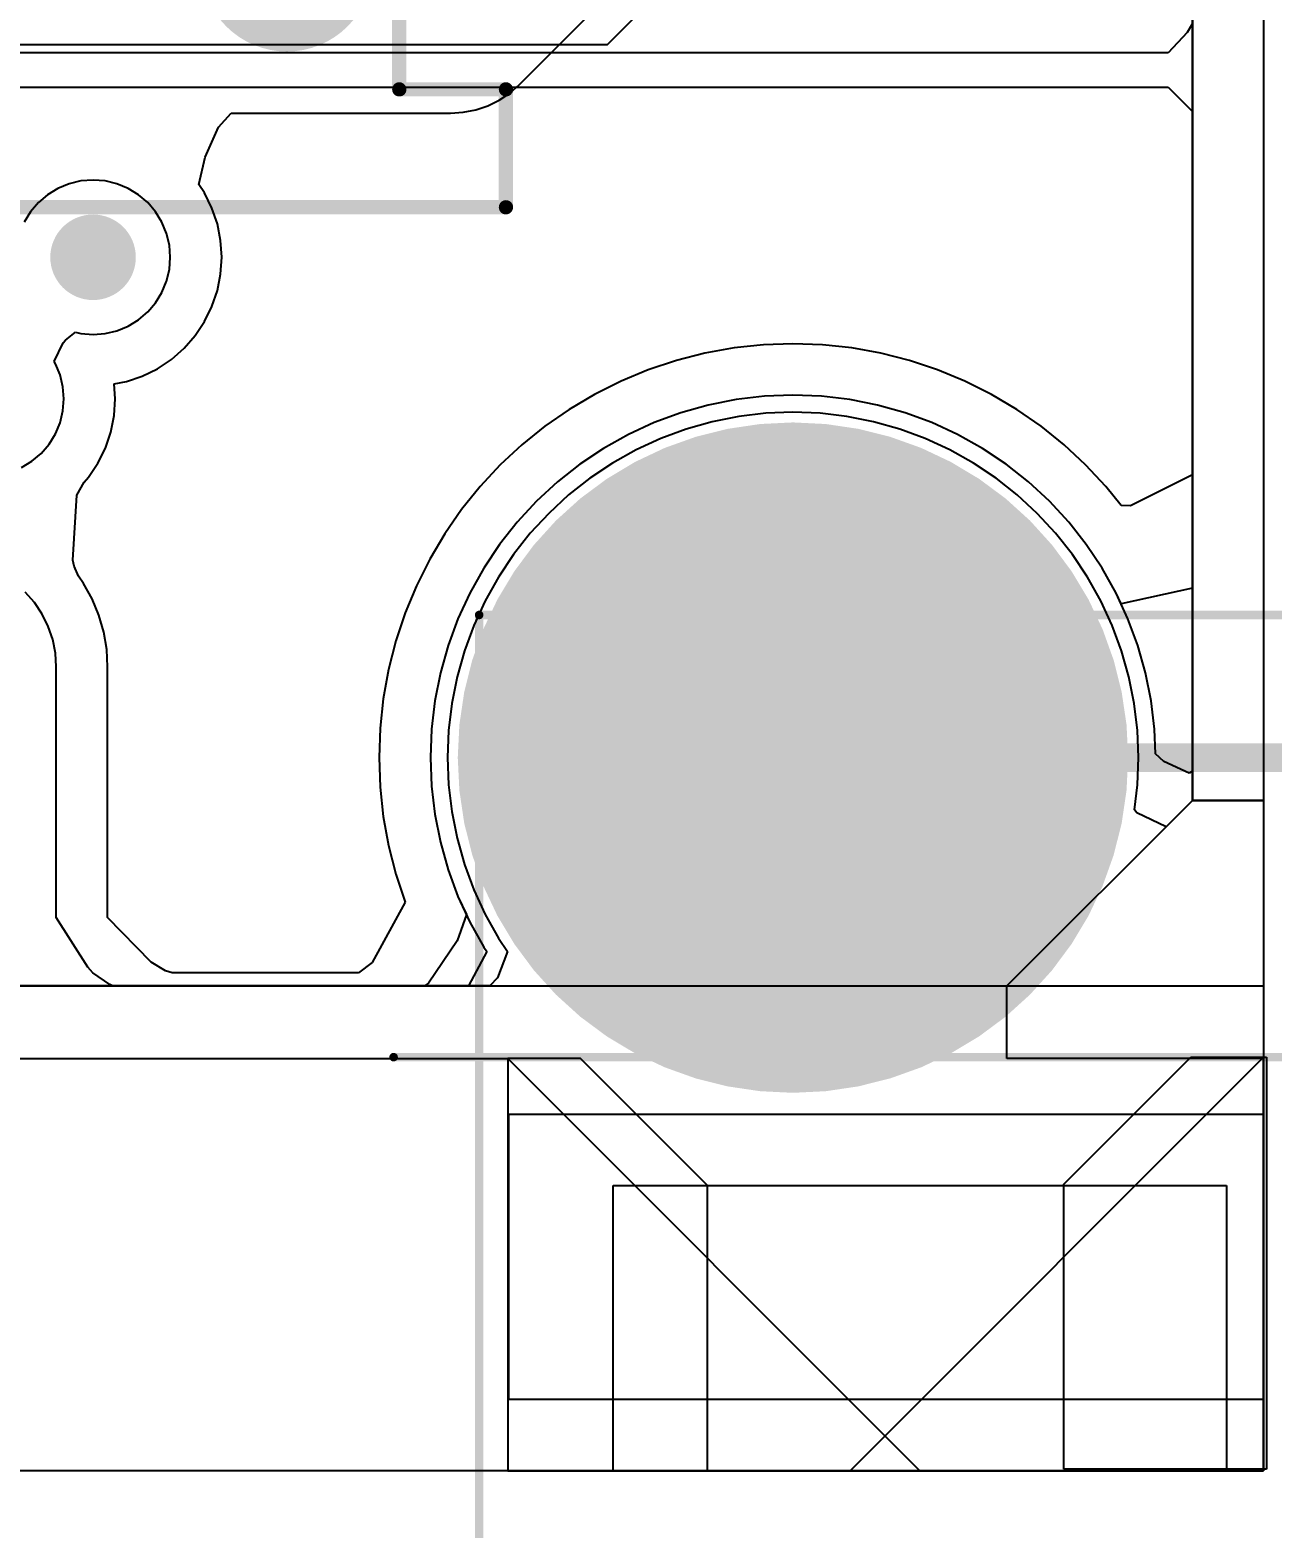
# Model space of a CAD drawing. Header units: millimetres. Extents: x 5.97 to 14.78, y 3.86 to 11.35.
# Drawn here: x 12.433 to 12.868, y 5.41 to 5.935 of the extents above; entities that cross this region are included whole.
import ezdxf

# ---------------------------------------------------------------- set-up
doc = ezdxf.new("R2010")
doc.units = ezdxf.units.MM
doc.header["$MEASUREMENT"] = 0
for name, color, linetype in [('BottomLayer', 5, 'Continuous'), ('BottomOverlay', 54, 'Continuous'), ('BottomPaste', 16, 'Continuous'), ('BottomSolder', 6, 'Continuous'), ('Mechanical2', 216, 'Continuous'), ('Mechanical4', 56, 'Continuous'), ('MidLayer1', 16, 'Continuous'), ('MidLayer2', 76, 'Continuous'), ('MultiLayer', 9, 'Continuous'), ('TopLayer', 1, 'Continuous'), ('TopOverlay', 2, 'Continuous'), ('TopPaste', 8, 'Continuous'), ('TopSolder', 216, 'Continuous')]:
    doc.layers.add(name, color=color, linetype=linetype)

# ---------------------------------------------------------------- blocks, each defined once
blk = doc.blocks.new('TE_1_1634688_0_166')
at = {"layer": 'BottomLayer'}
for points, const_width in [([(-0.2375, -0.00642, 1), (-0.2125, -0.00642, 1)], 0.025), ([(-0.1875, -0.00642, 1), (-0.1625, -0.00642, 1)], 0.025), ([(-0.11875, 0.00608, 1), (-0.10625, 0.00608, 1)], 0.0125), ([(-0.09375, 0.00608, 1), (-0.08125, 0.00608, 1)], 0.0125), ([(-0.01875, 0.00608, 1), (-0.00625, 0.00608, 1)], 0.0125), ([(0.00625, 0.00608, 1), (0.01875, 0.00608, 1)], 0.0125), ([(0.08125, 0.00608, 1), (0.09375, 0.00608, 1)], 0.0125), ([(0.10625, 0.00608, 1), (0.11875, 0.00608, 1)], 0.0125), ([(0.1625, -0.00642, 1), (0.1875, -0.00642, 1)], 0.025), ([(0.2125, -0.00642, 1), (0.2375, -0.00642, 1)], 0.025), ([(-0.2375, -0.09421, 1), (-0.2125, -0.09421, 1)], 0.025), ([(-0.1875, -0.09421, 1), (-0.1625, -0.09421, 1)], 0.025), ([(0.1625, -0.09421, 1), (0.1875, -0.09421, 1)], 0.025), ([(0.2125, -0.09421, 1), (0.2375, -0.09421, 1)], 0.025), ([(-0.11875, -0.10671, 1), (-0.10625, -0.10671, 1)], 0.0125), ([(-0.09375, -0.10671, 1), (-0.08125, -0.10671, 1)], 0.0125), ([(-0.01875, -0.10671, 1), (-0.00625, -0.10671, 1)], 0.0125), ([(0.00625, -0.10671, 1), (0.01875, -0.10671, 1)], 0.0125), ([(0.08125, -0.10671, 1), (0.09375, -0.10671, 1)], 0.0125), ([(0.10625, -0.10671, 1), (0.11875, -0.10671, 1)], 0.0125)]:
    blk.add_lwpolyline(points, format="xyb", close=True, dxfattribs=dict(at, const_width=const_width))
for points in [[(-0.175, -0.11921), (-0.175, 0.01858), (-0.225, -0.11921), (-0.225, 0.01858)], [(-0.0875, -0.11921), (-0.0875, 0.01858), (-0.1125, -0.11921), (-0.1125, 0.01858)], [(0.0125, -0.11921), (0.0125, 0.01858), (-0.0125, -0.11921), (-0.0125, 0.01858)], [(0.1125, -0.11921), (0.1125, 0.01858), (0.0875, -0.11921), (0.0875, 0.01858)], [(0.225, -0.11921), (0.225, 0.01858), (0.175, -0.11921), (0.175, 0.01858)], [(-0.075, -0.10671), (-0.075, 0.00608), (-0.125, -0.10671), (-0.125, 0.00608)], [(0.025, -0.10671), (0.025, 0.00608), (-0.025, -0.10671), (-0.025, 0.00608)], [(0.125, -0.10671), (0.125, 0.00608), (0.075, -0.10671), (0.075, 0.00608)], [(-0.15, -0.09421), (-0.15, -0.00642), (-0.25, -0.09421), (-0.25, -0.00642)], [(0.25, -0.09421), (0.25, -0.00642), (0.15, -0.09421), (0.15, -0.00642)]]:
    blk.add_solid(points, dxfattribs=at)
at = {"layer": 'BottomPaste'}
for points, const_width in [([(-0.239, -0.00642, 1), (-0.211, -0.00642, 1)], 0.028), ([(-0.189, -0.00642, 1), (-0.161, -0.00642, 1)], 0.028), ([(-0.12025, 0.00608, 1), (-0.10475, 0.00608, 1)], 0.0155), ([(-0.09525, 0.00608, 1), (-0.07975, 0.00608, 1)], 0.0155), ([(-0.02025, 0.00608, 1), (-0.00475, 0.00608, 1)], 0.0155), ([(0.00475, 0.00608, 1), (0.02025, 0.00608, 1)], 0.0155), ([(0.07975, 0.00608, 1), (0.09525, 0.00608, 1)], 0.0155), ([(0.10475, 0.00608, 1), (0.12025, 0.00608, 1)], 0.0155), ([(0.161, -0.00642, 1), (0.189, -0.00642, 1)], 0.028), ([(0.211, -0.00642, 1), (0.239, -0.00642, 1)], 0.028), ([(-0.239, -0.09421, 1), (-0.211, -0.09421, 1)], 0.028), ([(-0.189, -0.09421, 1), (-0.161, -0.09421, 1)], 0.028), ([(0.161, -0.09421, 1), (0.189, -0.09421, 1)], 0.028), ([(0.211, -0.09421, 1), (0.239, -0.09421, 1)], 0.028), ([(-0.12025, -0.10671, 1), (-0.10475, -0.10671, 1)], 0.0155), ([(-0.09525, -0.10671, 1), (-0.07975, -0.10671, 1)], 0.0155), ([(-0.02025, -0.10671, 1), (-0.00475, -0.10671, 1)], 0.0155), ([(0.00475, -0.10671, 1), (0.02025, -0.10671, 1)], 0.0155), ([(0.07975, -0.10671, 1), (0.09525, -0.10671, 1)], 0.0155), ([(0.10475, -0.10671, 1), (0.12025, -0.10671, 1)], 0.0155)]:
    blk.add_lwpolyline(points, format="xyb", close=True, dxfattribs=dict(at, const_width=const_width))
for points in [[(-0.175, -0.12221), (-0.175, 0.02158), (-0.225, -0.12221), (-0.225, 0.02158)], [(-0.0875, -0.12221), (-0.0875, 0.02158), (-0.1125, -0.12221), (-0.1125, 0.02158)], [(0.0125, -0.12221), (0.0125, 0.02158), (-0.0125, -0.12221), (-0.0125, 0.02158)], [(0.1125, -0.12221), (0.1125, 0.02158), (0.0875, -0.12221), (0.0875, 0.02158)], [(0.225, -0.12221), (0.225, 0.02158), (0.175, -0.12221), (0.175, 0.02158)], [(-0.072, -0.10671), (-0.072, 0.00608), (-0.128, -0.10671), (-0.128, 0.00608)], [(0.028, -0.10671), (0.028, 0.00608), (-0.028, -0.10671), (-0.028, 0.00608)], [(0.128, -0.10671), (0.128, 0.00608), (0.072, -0.10671), (0.072, 0.00608)], [(-0.147, -0.09421), (-0.147, -0.00642), (-0.253, -0.09421), (-0.253, -0.00642)], [(0.253, -0.09421), (0.253, -0.00642), (0.147, -0.09421), (0.147, -0.00642)]]:
    blk.add_solid(points, dxfattribs=at)
at = {"layer": 'BottomSolder'}
for points, const_width in [([(-0.23875, -0.00642, 1), (-0.21125, -0.00642, 1)], 0.0275), ([(-0.18875, -0.00642, 1), (-0.16125, -0.00642, 1)], 0.0275), ([(-0.12, 0.00608, 1), (-0.105, 0.00608, 1)], 0.015), ([(-0.095, 0.00608, 1), (-0.08, 0.00608, 1)], 0.015), ([(-0.02, 0.00608, 1), (-0.005, 0.00608, 1)], 0.015), ([(0.005, 0.00608, 1), (0.02, 0.00608, 1)], 0.015), ([(0.08, 0.00608, 1), (0.095, 0.00608, 1)], 0.015), ([(0.105, 0.00608, 1), (0.12, 0.00608, 1)], 0.015), ([(0.16125, -0.00642, 1), (0.18875, -0.00642, 1)], 0.0275), ([(0.21125, -0.00642, 1), (0.23875, -0.00642, 1)], 0.0275), ([(-0.23875, -0.09421, 1), (-0.21125, -0.09421, 1)], 0.0275), ([(-0.18875, -0.09421, 1), (-0.16125, -0.09421, 1)], 0.0275), ([(0.16125, -0.09421, 1), (0.18875, -0.09421, 1)], 0.0275), ([(0.21125, -0.09421, 1), (0.23875, -0.09421, 1)], 0.0275), ([(-0.12, -0.10671, 1), (-0.105, -0.10671, 1)], 0.015), ([(-0.095, -0.10671, 1), (-0.08, -0.10671, 1)], 0.015), ([(-0.02, -0.10671, 1), (-0.005, -0.10671, 1)], 0.015), ([(0.005, -0.10671, 1), (0.02, -0.10671, 1)], 0.015), ([(0.08, -0.10671, 1), (0.095, -0.10671, 1)], 0.015), ([(0.105, -0.10671, 1), (0.12, -0.10671, 1)], 0.015)]:
    blk.add_lwpolyline(points, format="xyb", close=True, dxfattribs=dict(at, const_width=const_width))
for points in [[(-0.175, -0.12171), (-0.175, 0.02108), (-0.225, -0.12171), (-0.225, 0.02108)], [(-0.0875, -0.12171), (-0.0875, 0.02108), (-0.1125, -0.12171), (-0.1125, 0.02108)], [(0.0125, -0.12171), (0.0125, 0.02108), (-0.0125, -0.12171), (-0.0125, 0.02108)], [(0.1125, -0.12171), (0.1125, 0.02108), (0.0875, -0.12171), (0.0875, 0.02108)], [(0.225, -0.12171), (0.225, 0.02108), (0.175, -0.12171), (0.175, 0.02108)], [(-0.0725, -0.10671), (-0.0725, 0.00608), (-0.1275, -0.10671), (-0.1275, 0.00608)], [(0.0275, -0.10671), (0.0275, 0.00608), (-0.0275, -0.10671), (-0.0275, 0.00608)], [(0.1275, -0.10671), (0.1275, 0.00608), (0.0725, -0.10671), (0.0725, 0.00608)], [(-0.1475, -0.09421), (-0.1475, -0.00642), (-0.2525, -0.09421), (-0.2525, -0.00642)], [(0.2525, -0.09421), (0.2525, -0.00642), (0.1475, -0.09421), (0.1475, -0.00642)]]:
    blk.add_solid(points, dxfattribs=at)
at = {"layer": 'MultiLayer'}
for p, q in [((-0.44, -0.28032), (-0.44, -0.13583)), ((-0.44, -0.13583), (0.44, -0.13583)), ((0.44, -0.13583), (0.44, -0.28032)), ((0.44, -0.28032), (-0.44, -0.28032))]:
    blk.add_line(p, q, dxfattribs=at)
at = {"layer": 'TopLayer'}
for points, const_width in [([(-0.2375, -0.00642, 1), (-0.2125, -0.00642, 1)], 0.025), ([(-0.1875, -0.00642, 1), (-0.1625, -0.00642, 1)], 0.025), ([(-0.11875, 0.00608, 1), (-0.10625, 0.00608, 1)], 0.0125), ([(-0.09375, 0.00608, 1), (-0.08125, 0.00608, 1)], 0.0125), ([(-0.01875, 0.00608, 1), (-0.00625, 0.00608, 1)], 0.0125), ([(0.00625, 0.00608, 1), (0.01875, 0.00608, 1)], 0.0125), ([(0.08125, 0.00608, 1), (0.09375, 0.00608, 1)], 0.0125), ([(0.10625, 0.00608, 1), (0.11875, 0.00608, 1)], 0.0125), ([(0.1625, -0.00642, 1), (0.1875, -0.00642, 1)], 0.025), ([(0.2125, -0.00642, 1), (0.2375, -0.00642, 1)], 0.025), ([(-0.2375, -0.09421, 1), (-0.2125, -0.09421, 1)], 0.025), ([(-0.1875, -0.09421, 1), (-0.1625, -0.09421, 1)], 0.025), ([(0.1625, -0.09421, 1), (0.1875, -0.09421, 1)], 0.025), ([(0.2125, -0.09421, 1), (0.2375, -0.09421, 1)], 0.025), ([(-0.11875, -0.10671, 1), (-0.10625, -0.10671, 1)], 0.0125), ([(-0.09375, -0.10671, 1), (-0.08125, -0.10671, 1)], 0.0125), ([(-0.01875, -0.10671, 1), (-0.00625, -0.10671, 1)], 0.0125), ([(0.00625, -0.10671, 1), (0.01875, -0.10671, 1)], 0.0125), ([(0.08125, -0.10671, 1), (0.09375, -0.10671, 1)], 0.0125), ([(0.10625, -0.10671, 1), (0.11875, -0.10671, 1)], 0.0125)]:
    blk.add_lwpolyline(points, format="xyb", close=True, dxfattribs=dict(at, const_width=const_width))
for points in [[(-0.175, -0.11921), (-0.175, 0.01858), (-0.225, -0.11921), (-0.225, 0.01858)], [(-0.0875, -0.11921), (-0.0875, 0.01858), (-0.1125, -0.11921), (-0.1125, 0.01858)], [(0.0125, -0.11921), (0.0125, 0.01858), (-0.0125, -0.11921), (-0.0125, 0.01858)], [(0.1125, -0.11921), (0.1125, 0.01858), (0.0875, -0.11921), (0.0875, 0.01858)], [(0.225, -0.11921), (0.225, 0.01858), (0.175, -0.11921), (0.175, 0.01858)], [(-0.075, -0.10671), (-0.075, 0.00608), (-0.125, -0.10671), (-0.125, 0.00608)], [(0.025, -0.10671), (0.025, 0.00608), (-0.025, -0.10671), (-0.025, 0.00608)], [(0.125, -0.10671), (0.125, 0.00608), (0.075, -0.10671), (0.075, 0.00608)], [(-0.15, -0.09421), (-0.15, -0.00642), (-0.25, -0.09421), (-0.25, -0.00642)], [(0.25, -0.09421), (0.25, -0.00642), (0.15, -0.09421), (0.15, -0.00642)]]:
    blk.add_solid(points, dxfattribs=at)
at = {"layer": 'TopPaste'}
for points, const_width in [([(-0.239, -0.00642, 1), (-0.211, -0.00642, 1)], 0.028), ([(-0.189, -0.00642, 1), (-0.161, -0.00642, 1)], 0.028), ([(-0.12025, 0.00608, 1), (-0.10475, 0.00608, 1)], 0.0155), ([(-0.09525, 0.00608, 1), (-0.07975, 0.00608, 1)], 0.0155), ([(-0.02025, 0.00608, 1), (-0.00475, 0.00608, 1)], 0.0155), ([(0.00475, 0.00608, 1), (0.02025, 0.00608, 1)], 0.0155), ([(0.07975, 0.00608, 1), (0.09525, 0.00608, 1)], 0.0155), ([(0.10475, 0.00608, 1), (0.12025, 0.00608, 1)], 0.0155), ([(0.161, -0.00642, 1), (0.189, -0.00642, 1)], 0.028), ([(0.211, -0.00642, 1), (0.239, -0.00642, 1)], 0.028), ([(-0.239, -0.09421, 1), (-0.211, -0.09421, 1)], 0.028), ([(-0.189, -0.09421, 1), (-0.161, -0.09421, 1)], 0.028), ([(0.161, -0.09421, 1), (0.189, -0.09421, 1)], 0.028), ([(0.211, -0.09421, 1), (0.239, -0.09421, 1)], 0.028), ([(-0.12025, -0.10671, 1), (-0.10475, -0.10671, 1)], 0.0155), ([(-0.09525, -0.10671, 1), (-0.07975, -0.10671, 1)], 0.0155), ([(-0.02025, -0.10671, 1), (-0.00475, -0.10671, 1)], 0.0155), ([(0.00475, -0.10671, 1), (0.02025, -0.10671, 1)], 0.0155), ([(0.07975, -0.10671, 1), (0.09525, -0.10671, 1)], 0.0155), ([(0.10475, -0.10671, 1), (0.12025, -0.10671, 1)], 0.0155)]:
    blk.add_lwpolyline(points, format="xyb", close=True, dxfattribs=dict(at, const_width=const_width))
for points in [[(-0.175, -0.12221), (-0.175, 0.02158), (-0.225, -0.12221), (-0.225, 0.02158)], [(-0.0875, -0.12221), (-0.0875, 0.02158), (-0.1125, -0.12221), (-0.1125, 0.02158)], [(0.0125, -0.12221), (0.0125, 0.02158), (-0.0125, -0.12221), (-0.0125, 0.02158)], [(0.1125, -0.12221), (0.1125, 0.02158), (0.0875, -0.12221), (0.0875, 0.02158)], [(0.225, -0.12221), (0.225, 0.02158), (0.175, -0.12221), (0.175, 0.02158)], [(-0.072, -0.10671), (-0.072, 0.00608), (-0.128, -0.10671), (-0.128, 0.00608)], [(0.028, -0.10671), (0.028, 0.00608), (-0.028, -0.10671), (-0.028, 0.00608)], [(0.128, -0.10671), (0.128, 0.00608), (0.072, -0.10671), (0.072, 0.00608)], [(-0.147, -0.09421), (-0.147, -0.00642), (-0.253, -0.09421), (-0.253, -0.00642)], [(0.253, -0.09421), (0.253, -0.00642), (0.147, -0.09421), (0.147, -0.00642)]]:
    blk.add_solid(points, dxfattribs=at)
at = {"layer": 'TopSolder'}
for points, const_width in [([(-0.23875, -0.00642, 1), (-0.21125, -0.00642, 1)], 0.0275), ([(-0.18875, -0.00642, 1), (-0.16125, -0.00642, 1)], 0.0275), ([(-0.12, 0.00608, 1), (-0.105, 0.00608, 1)], 0.015), ([(-0.095, 0.00608, 1), (-0.08, 0.00608, 1)], 0.015), ([(-0.02, 0.00608, 1), (-0.005, 0.00608, 1)], 0.015), ([(0.005, 0.00608, 1), (0.02, 0.00608, 1)], 0.015), ([(0.08, 0.00608, 1), (0.095, 0.00608, 1)], 0.015), ([(0.105, 0.00608, 1), (0.12, 0.00608, 1)], 0.015), ([(0.16125, -0.00642, 1), (0.18875, -0.00642, 1)], 0.0275), ([(0.21125, -0.00642, 1), (0.23875, -0.00642, 1)], 0.0275), ([(-0.23875, -0.09421, 1), (-0.21125, -0.09421, 1)], 0.0275), ([(-0.18875, -0.09421, 1), (-0.16125, -0.09421, 1)], 0.0275), ([(0.16125, -0.09421, 1), (0.18875, -0.09421, 1)], 0.0275), ([(0.21125, -0.09421, 1), (0.23875, -0.09421, 1)], 0.0275), ([(-0.12, -0.10671, 1), (-0.105, -0.10671, 1)], 0.015), ([(-0.095, -0.10671, 1), (-0.08, -0.10671, 1)], 0.015), ([(-0.02, -0.10671, 1), (-0.005, -0.10671, 1)], 0.015), ([(0.005, -0.10671, 1), (0.02, -0.10671, 1)], 0.015), ([(0.08, -0.10671, 1), (0.095, -0.10671, 1)], 0.015), ([(0.105, -0.10671, 1), (0.12, -0.10671, 1)], 0.015)]:
    blk.add_lwpolyline(points, format="xyb", close=True, dxfattribs=dict(at, const_width=const_width))
for points in [[(-0.175, -0.12171), (-0.175, 0.02108), (-0.225, -0.12171), (-0.225, 0.02108)], [(-0.0875, -0.12171), (-0.0875, 0.02108), (-0.1125, -0.12171), (-0.1125, 0.02108)], [(0.0125, -0.12171), (0.0125, 0.02108), (-0.0125, -0.12171), (-0.0125, 0.02108)], [(0.1125, -0.12171), (0.1125, 0.02108), (0.0875, -0.12171), (0.0875, 0.02108)], [(0.225, -0.12171), (0.225, 0.02108), (0.175, -0.12171), (0.175, 0.02108)], [(-0.0725, -0.10671), (-0.0725, 0.00608), (-0.1275, -0.10671), (-0.1275, 0.00608)], [(0.0275, -0.10671), (0.0275, 0.00608), (-0.0275, -0.10671), (-0.0275, 0.00608)], [(0.1275, -0.10671), (0.1275, 0.00608), (0.0725, -0.10671), (0.0725, 0.00608)], [(-0.1475, -0.09421), (-0.1475, -0.00642), (-0.2525, -0.09421), (-0.2525, -0.00642)], [(0.2525, -0.09421), (0.2525, -0.00642), (0.1475, -0.09421), (0.1475, -0.00642)]]:
    blk.add_solid(points, dxfattribs=at)
at = {"layer": 'TopOverlay'}
for s, p in [('9', (-0.18, 0.04)), ('1', (0.24, 0.04))]:
    blk.add_text(s, height=0.06, rotation=90, dxfattribs=at).set_placement(p)
blk = doc.blocks.new('M_____35363_0660_B_175')
at = {"layer": 'BottomLayer', "const_width": 0.02756}
blk.add_lwpolyline([(0.22244, 0, 1), (0.25, 0, 1)], format="xyb", close=True, dxfattribs=at)
at = {"layer": 'BottomOverlay', "const_width": 0.005}
for points in [[(0.27953, 0.07678), (0.32087, 0.07678)], [(0.27953, 0.07678), (0.27953, 0.03939)], [(0.32087, 0.07678), (0.32087, -0.3366)], [(-0.20079, 0.03939), (0.27953, 0.03939)]]:
    blk.add_lwpolyline(points, dxfattribs=at)
at = {"layer": 'BottomOverlay', "const_width": 0.0025}
for points in [[(0.27828, 0.07678, 1), (0.28078, 0.07678, 1)], [(0.27828, 0.07678, 1), (0.28078, 0.07678, 1)], [(0.31962, 0.07678, 1), (0.32212, 0.07678, 1)], [(0.31962, 0.07678, 1), (0.32212, 0.07678, 1)], [(0.27828, 0.03939, 1), (0.28078, 0.03939, 1)], [(0.27828, 0.03939, 1), (0.28078, 0.03939, 1)]]:
    blk.add_lwpolyline(points, format="xyb", close=True, dxfattribs=at)
at = {"layer": 'BottomSolder', "const_width": 0.03006}
blk.add_lwpolyline([(0.22119, 0, 1), (0.25125, 0, 1)], format="xyb", close=True, dxfattribs=at)
at = {"layer": 'MidLayer1', "const_width": 0.02756}
blk.add_lwpolyline([(0.22244, 0, 1), (0.25, 0, 1)], format="xyb", close=True, dxfattribs=at)
at = {"layer": 'MidLayer2', "const_width": 0.02756}
blk.add_lwpolyline([(0.22244, 0, 1), (0.25, 0, 1)], format="xyb", close=True, dxfattribs=at)
at = {"layer": 'MultiLayer', "const_width": 0.02756}
blk.add_lwpolyline([(0.22244, 0, 1), (0.25, 0, 1)], format="xyb", close=True, dxfattribs=at)
at = {"layer": 'TopLayer', "const_width": 0.02756}
blk.add_lwpolyline([(0.22244, 0, 1), (0.25, 0, 1)], format="xyb", close=True, dxfattribs=at)
at = {"layer": 'TopSolder', "const_width": 0.03006}
blk.add_lwpolyline([(0.22119, 0, 1), (0.25125, 0, 1)], format="xyb", close=True, dxfattribs=at)

msp = doc.modelspace()

# ---------------------------------------------------------------- linework, layer by layer
at = {"layer": 'BottomLayer'}
for p, q in [((12.84, 8.08048), (12.84, 5.86637)), ((12.635, 5.93), (12.67501, 5.97001)), ((12.27309, 5.93), (12.635, 5.93)), ((12.84, 5.86637), (12.84, 5.73938)), ((12.67033, 5.80359), (12.66072, 5.80088)), ((12.68012, 5.80553), (12.67033, 5.80359)), ((12.69003, 5.80671), (12.68012, 5.80553)), ((12.7, 5.8071), (12.69003, 5.80671)), ((12.70997, 5.80671), (12.7, 5.8071)), ((12.71988, 5.80553), (12.70997, 5.80671)), ((12.72967, 5.80359), (12.71988, 5.80553)), ((12.73928, 5.80088), (12.72967, 5.80359)), ((12.66072, 5.80088), (12.65136, 5.79742)), ((12.74864, 5.79742), (12.73928, 5.80088)), ((12.6423, 5.79325), (12.63359, 5.78837)), ((12.65136, 5.79742), (12.6423, 5.79325)), ((12.7577, 5.79325), (12.74864, 5.79742)), ((12.76641, 5.78837), (12.7577, 5.79325)), ((12.63359, 5.78837), (12.62529, 5.78282)), ((12.77471, 5.78282), (12.76641, 5.78837)), ((12.62529, 5.78282), (12.61746, 5.77665)), ((12.78254, 5.77665), (12.77471, 5.78282)), ((12.61746, 5.77665), (12.61013, 5.76987)), ((12.78987, 5.76987), (12.78254, 5.77665)), ((12.61013, 5.76987), (12.60335, 5.76254)), ((12.79665, 5.76254), (12.78987, 5.76987)), ((12.60335, 5.76254), (12.59718, 5.75471)), ((12.80282, 5.75471), (12.79665, 5.76254)), ((12.59718, 5.75471), (12.59163, 5.74641)), ((12.80837, 5.74641), (12.80282, 5.75471)), ((12.59163, 5.74641), (12.58675, 5.7377)), ((12.81325, 5.7377), (12.80837, 5.74641)), ((12.4341, 5.73434), (12.4309, 5.73799)), ((12.58675, 5.7377), (12.58258, 5.72864)), ((12.815, 5.73389), (12.81325, 5.7377)), ((12.84, 5.73938), (12.815, 5.73389)), ((12.4368, 5.73031), (12.4341, 5.73434)), ((12.43894, 5.72596), (12.4368, 5.73031)), ((12.4405, 5.72137), (12.43894, 5.72596)), ((12.58258, 5.72864), (12.57912, 5.71928)), ((12.44145, 5.71661), (12.4405, 5.72137)), ((12.57912, 5.71928), (12.57641, 5.70967)), ((12.44176, 5.71177), (12.44145, 5.71661)), ((12.44176, 5.62398), (12.44176, 5.71177)), ((12.57641, 5.70967), (12.57447, 5.69988)), ((12.57447, 5.69988), (12.57329, 5.68997)), ((12.57329, 5.68997), (12.5729, 5.68)), ((12.5729, 5.68), (12.57329, 5.67003)), ((12.57329, 5.67003), (12.57447, 5.66012)), ((12.57447, 5.66012), (12.57641, 5.65033)), ((12.57641, 5.65033), (12.57912, 5.64072)), ((12.57912, 5.64072), (12.58258, 5.63136)), ((12.58258, 5.63136), (12.58551, 5.625)), ((12.58551, 5.625), (12.58232, 5.61579)), ((12.45281, 5.60652), (12.44176, 5.62398)), ((12.58232, 5.61579), (12.57219, 5.60091)), ((12.45459, 5.60454), (12.45281, 5.60652)), ((12.46048, 5.60042), (12.45459, 5.60454)), ((12.46145, 5.6), (12.46048, 5.60042)), ((12.57079, 5.6), (12.46145, 5.6)), ((12.57219, 5.60091), (12.57079, 5.6))]:
    msp.add_line(p, q, dxfattribs=at)
for points, const_width in [([(12.44716, 5.85539, 1), (12.46215, 5.85539, 1)], 0.015), ([(12.6425, 5.68, 1), (12.7575, 5.68, 1)], 0.115)]:
    msp.add_lwpolyline(points, format="xyb", close=True, dxfattribs=dict(at, const_width=const_width))
at = {"layer": 'BottomSolder', "const_width": 0.1175}
msp.add_lwpolyline([(12.64125, 5.68, 1), (12.75875, 5.68, 1)], format="xyb", close=True, dxfattribs=at)
at = {"layer": 'Mechanical2', "const_width": 0.01}
msp.add_lwpolyline([(12.7, 5.68), (14.675, 5.68)], dxfattribs=at)
at = {"layer": 'Mechanical2', "const_width": 0.005}
msp.add_lwpolyline([(12.6975, 5.68, 1), (12.7025, 5.68, 1)], format="xyb", close=True, dxfattribs=at)
at = {"layer": 'Mechanical4', "const_width": 0.003}
for points in [[(12.59, 5.73), (13.32, 5.73)], [(12.59, 5.035), (12.59, 5.73)], [(12.56, 5.575), (13.085, 5.575)]]:
    msp.add_lwpolyline(points, dxfattribs=at)
at = {"layer": 'Mechanical4', "const_width": 0.0015}
for points in [[(12.58925, 5.73, 1), (12.59075, 5.73, 1)], [(12.58925, 5.73, 1), (12.59075, 5.73, 1)], [(12.55925, 5.575, 1), (12.56075, 5.575, 1)]]:
    msp.add_lwpolyline(points, format="xyb", close=True, dxfattribs=at)
at = {"layer": 'MidLayer1'}
for p, q in [((12.84, 6.17414), (12.84, 5.665)), ((12.45042, 5.88214), (12.44629, 5.88114)), ((12.45466, 5.88247), (12.45042, 5.88214)), ((12.45889, 5.88214), (12.45466, 5.88247)), ((12.46302, 5.88114), (12.45889, 5.88214)), ((12.43874, 5.8773), (12.4355, 5.87454)), ((12.44236, 5.87952), (12.43874, 5.8773)), ((12.44629, 5.88114), (12.44236, 5.87952)), ((12.46695, 5.87952), (12.46302, 5.88114)), ((12.47057, 5.8773), (12.46695, 5.87952)), ((12.47381, 5.87454), (12.47057, 5.8773)), ((12.43274, 5.87131), (12.43052, 5.86768)), ((12.4355, 5.87454), (12.43274, 5.87131)), ((12.47657, 5.87131), (12.47381, 5.87454)), ((12.47879, 5.86768), (12.47657, 5.87131)), ((12.48041, 5.86376), (12.47879, 5.86768)), ((12.48141, 5.85962), (12.48041, 5.86376)), ((12.48174, 5.85539), (12.48141, 5.85962)), ((12.48141, 5.85115), (12.48174, 5.85539)), ((12.48041, 5.84702), (12.48141, 5.85115)), ((12.47879, 5.84309), (12.48041, 5.84702)), ((12.47657, 5.83947), (12.47879, 5.84309)), ((12.47057, 5.83348), (12.47381, 5.83624)), ((12.47381, 5.83624), (12.47657, 5.83947)), ((12.44499, 5.8263), (12.44849, 5.8291)), ((12.44849, 5.8291), (12.45042, 5.82864)), ((12.45889, 5.82864), (12.46302, 5.82963)), ((12.46302, 5.82963), (12.46695, 5.83125)), ((12.46695, 5.83125), (12.47057, 5.83348)), ((12.44099, 5.81883), (12.44422, 5.82541)), ((12.44422, 5.82541), (12.44499, 5.8263)), ((12.45042, 5.82864), (12.45466, 5.8283)), ((12.45466, 5.8283), (12.45889, 5.82864)), ((12.44146, 5.81807), (12.44099, 5.81883)), ((12.44309, 5.81414), (12.44146, 5.81807)), ((12.44408, 5.81001), (12.44309, 5.81414)), ((12.44441, 5.80577), (12.44408, 5.81001)), ((12.44408, 5.80154), (12.44441, 5.80577)), ((12.44309, 5.7974), (12.44408, 5.80154)), ((12.67173, 5.79775), (12.66258, 5.79517)), ((12.68106, 5.7996), (12.67173, 5.79775)), ((12.6905, 5.80072), (12.68106, 5.7996)), ((12.7, 5.80109), (12.6905, 5.80072)), ((12.7095, 5.80072), (12.7, 5.80109)), ((12.71894, 5.7996), (12.7095, 5.80072)), ((12.72827, 5.79775), (12.71894, 5.7996)), ((12.73742, 5.79517), (12.72827, 5.79775)), ((12.43924, 5.78985), (12.44146, 5.79348)), ((12.44146, 5.79348), (12.44309, 5.7974)), ((12.66258, 5.79517), (12.65366, 5.79188)), ((12.74634, 5.79188), (12.73742, 5.79517)), ((12.43648, 5.78662), (12.43924, 5.78985)), ((12.64502, 5.78789), (12.63673, 5.78325)), ((12.65366, 5.79188), (12.64502, 5.78789)), ((12.75498, 5.78789), (12.74634, 5.79188)), ((12.76327, 5.78325), (12.75498, 5.78789)), ((12.42962, 5.78164), (12.43325, 5.78386)), ((12.43325, 5.78386), (12.43648, 5.78662)), ((12.63673, 5.78325), (12.62882, 5.77797)), ((12.77118, 5.77797), (12.76327, 5.78325)), ((12.62882, 5.77797), (12.62136, 5.77208)), ((12.77864, 5.77208), (12.77118, 5.77797)), ((12.62136, 5.77208), (12.61437, 5.76563)), ((12.78563, 5.76563), (12.77864, 5.77208)), ((12.61437, 5.76563), (12.60792, 5.75864)), ((12.79208, 5.75864), (12.78563, 5.76563)), ((12.60792, 5.75864), (12.60203, 5.75118)), ((12.79797, 5.75118), (12.79208, 5.75864)), ((12.60203, 5.75118), (12.59675, 5.74327)), ((12.80325, 5.74327), (12.79797, 5.75118)), ((12.59675, 5.74327), (12.59211, 5.73498)), ((12.8079, 5.73498), (12.80325, 5.74327)), ((12.59211, 5.73498), (12.58812, 5.72634)), ((12.81188, 5.72634), (12.8079, 5.73498)), ((12.58812, 5.72634), (12.58483, 5.71742)), ((12.81517, 5.71742), (12.81188, 5.72634)), ((12.58483, 5.71742), (12.58225, 5.70827)), ((12.81775, 5.70827), (12.81517, 5.71742)), ((12.58225, 5.70827), (12.5804, 5.69894)), ((12.8196, 5.69894), (12.81775, 5.70827)), ((12.5804, 5.69894), (12.57928, 5.6895)), ((12.82072, 5.6895), (12.8196, 5.69894)), ((12.57928, 5.6895), (12.57891, 5.68)), ((12.82109, 5.68), (12.82072, 5.6895)), ((12.57891, 5.68), (12.57928, 5.6705)), ((12.82072, 5.6705), (12.82109, 5.68)), ((12.57928, 5.6705), (12.5804, 5.66106)), ((12.81967, 5.66164), (12.82072, 5.6705)), ((12.5804, 5.66106), (12.58225, 5.65173)), ((12.82057, 5.6606), (12.81967, 5.66164)), ((12.84, 5.665), (12.83079, 5.65579)), ((12.83079, 5.65579), (12.82057, 5.6606)), ((12.58225, 5.65173), (12.58483, 5.64258)), ((12.58483, 5.64258), (12.58812, 5.63366)), ((12.58812, 5.63366), (12.59211, 5.62502)), ((12.59211, 5.62502), (12.59675, 5.61673)), ((12.59675, 5.61673), (12.59991, 5.612)), ((12.59991, 5.612), (12.59637, 5.60282)), ((12.59371, 5.6), (11.695, 5.6)), ((12.59637, 5.60282), (12.59371, 5.6))]:
    msp.add_line(p, q, dxfattribs=at)
for points, const_width in [([(12.44716, 5.85539, 1), (12.46215, 5.85539, 1)], 0.015), ([(12.6425, 5.68, 1), (12.7575, 5.68, 1)], 0.115)]:
    msp.add_lwpolyline(points, format="xyb", close=True, dxfattribs=dict(at, const_width=const_width))
at = {"layer": 'MidLayer2'}
for p, q in [((12.83815, 5.93414), (12.83151, 5.92706)), ((12.84, 5.93731), (12.83815, 5.93414)), ((12.83151, 5.92706), (11.8214, 5.92706)), ((12.83151, 5.92706), (12.83151, 5.92706)), ((11.8214, 5.915), (12.83151, 5.915)), ((12.83151, 5.915), (12.84, 5.90651)), ((12.84, 5.90651), (12.84, 5.6753)), ((12.67033, 5.80359), (12.66072, 5.80088)), ((12.68012, 5.80553), (12.67033, 5.80359)), ((12.69003, 5.80671), (12.68012, 5.80553)), ((12.7, 5.8071), (12.69003, 5.80671)), ((12.70997, 5.80671), (12.7, 5.8071)), ((12.71988, 5.80553), (12.70997, 5.80671)), ((12.72967, 5.80359), (12.71988, 5.80553)), ((12.73928, 5.80088), (12.72967, 5.80359)), ((12.66072, 5.80088), (12.65136, 5.79742)), ((12.74864, 5.79742), (12.73928, 5.80088)), ((12.6423, 5.79325), (12.63359, 5.78837)), ((12.65136, 5.79742), (12.6423, 5.79325)), ((12.7577, 5.79325), (12.74864, 5.79742)), ((12.76641, 5.78837), (12.7577, 5.79325)), ((12.63359, 5.78837), (12.62529, 5.78282)), ((12.77471, 5.78282), (12.76641, 5.78837)), ((12.62529, 5.78282), (12.61746, 5.77665)), ((12.78254, 5.77665), (12.77471, 5.78282)), ((12.61746, 5.77665), (12.61013, 5.76987)), ((12.78987, 5.76987), (12.78254, 5.77665)), ((12.61013, 5.76987), (12.60335, 5.76254)), ((12.79665, 5.76254), (12.78987, 5.76987)), ((12.60335, 5.76254), (12.59718, 5.75471)), ((12.80282, 5.75471), (12.79665, 5.76254)), ((12.59718, 5.75471), (12.59163, 5.74641)), ((12.80837, 5.74641), (12.80282, 5.75471)), ((12.59163, 5.74641), (12.58675, 5.7377)), ((12.81325, 5.7377), (12.80837, 5.74641)), ((12.58675, 5.7377), (12.58258, 5.72864)), ((12.81742, 5.72864), (12.81325, 5.7377)), ((12.58258, 5.72864), (12.57912, 5.71928)), ((12.82088, 5.71928), (12.81742, 5.72864)), ((12.57912, 5.71928), (12.57641, 5.70967)), ((12.82359, 5.70967), (12.82088, 5.71928)), ((12.57641, 5.70967), (12.57447, 5.69988)), ((12.82553, 5.69988), (12.82359, 5.70967)), ((12.57447, 5.69988), (12.57329, 5.68997)), ((12.82671, 5.68997), (12.82553, 5.69988)), ((12.57329, 5.68997), (12.5729, 5.68)), ((12.82705, 5.68134), (12.82671, 5.68997)), ((12.5729, 5.68), (12.57329, 5.67003)), ((12.83003, 5.67866), (12.82705, 5.68134)), ((12.8389, 5.6746), (12.83003, 5.67866)), ((12.84, 5.6753), (12.8389, 5.6746)), ((12.57329, 5.67003), (12.57447, 5.66012)), ((12.57447, 5.66012), (12.57641, 5.65033)), ((12.57641, 5.65033), (12.57912, 5.64072)), ((12.57912, 5.64072), (12.58258, 5.63136)), ((12.58258, 5.63136), (12.58675, 5.6223)), ((12.58675, 5.6223), (12.59163, 5.61359)), ((12.59269, 5.612), (12.58628, 5.6)), ((12.59163, 5.61359), (12.59269, 5.612)), ((12.58628, 5.6), (11.82988, 5.6))]:
    msp.add_line(p, q, dxfattribs=at)
for points, const_width in [([(12.44716, 5.85539, 1), (12.46215, 5.85539, 1)], 0.015), ([(12.6425, 5.68, 1), (12.7575, 5.68, 1)], 0.115)]:
    msp.add_lwpolyline(points, format="xyb", close=True, dxfattribs=dict(at, const_width=const_width))
at = {"layer": 'MultiLayer'}
for p, q in [((12.84, 5.665), (12.84, 8.43)), ((12.865, 8.43), (12.865, 5.665)), ((12.775, 5.6), (12.84, 5.665)), ((12.865, 5.665), (12.84, 5.665)), ((12.84, 5.665), (12.865, 5.665)), ((12.865, 5.665), (12.865, 5.57448)), ((11.695, 5.6), (12.865, 5.6)), ((12.775, 5.57448), (12.775, 5.6)), ((12.865, 5.6), (12.865, 5.43)), ((12.62551, 5.57449), (12.6, 5.57449)), ((12.6, 5.57449), (12.6, 5.43)), ((12.74449, 5.43), (12.6, 5.57448)), ((12.6, 5.57448), (12.6, 5.43)), ((12.67, 5.53), (12.62551, 5.57449)), ((12.865, 5.575), (12.72, 5.43)), ((12.865, 5.57448), (12.775, 5.57448)), ((12.795, 5.53052), (12.83949, 5.575)), ((12.83949, 5.575), (12.866, 5.575)), ((12.865, 5.43), (12.865, 5.575)), ((12.866, 5.575), (12.866, 5.43052)), ((12.60045, 5.555), (12.865, 5.555)), ((12.60045, 5.455), (12.60045, 5.555)), ((12.865, 5.555), (12.865, 5.455)), ((12.63699, 5.43), (12.63699, 5.53)), ((12.63699, 5.53), (12.85199, 5.53)), ((12.67, 5.43), (12.67, 5.53)), ((12.795, 5.43052), (12.795, 5.53052)), ((12.85199, 5.53), (12.85199, 5.43)), ((12.865, 5.455), (12.60045, 5.455)), ((12.865, 5.43), (11.695, 5.43)), ((12.6, 5.43), (12.67, 5.43)), ((12.6, 5.43), (12.74449, 5.43)), ((12.85199, 5.43), (12.63699, 5.43)), ((12.72, 5.43), (12.865, 5.43)), ((12.866, 5.43052), (12.795, 5.43052))]:
    msp.add_line(p, q, dxfattribs=at)
for points, const_width in [([(12.44716, 5.85539, 1), (12.46215, 5.85539, 1)], 0.015), ([(12.6425, 5.68, 1), (12.7575, 5.68, 1)], 0.115)]:
    msp.add_lwpolyline(points, format="xyb", close=True, dxfattribs=dict(at, const_width=const_width))
at = {"layer": 'TopLayer'}
for p, q in [((12.84, 6.4089), (12.84, 5.77918)), ((12.60409, 5.91591), (12.72659, 6.03841)), ((12.60074, 5.91297), (12.60409, 5.91591)), ((12.58882, 5.90709), (12.59304, 5.90852)), ((12.59304, 5.90852), (12.59704, 5.91049)), ((12.59704, 5.91049), (12.60074, 5.91297)), ((12.49867, 5.90094), (12.5031, 5.90593)), ((12.5031, 5.90593), (12.58, 5.90593)), ((12.58, 5.90593), (12.58445, 5.90622)), ((12.58445, 5.90622), (12.58882, 5.90709)), ((12.4939, 5.89046), (12.49867, 5.90094)), ((12.49171, 5.88093), (12.4939, 5.89046)), ((12.49371, 5.87793), (12.49171, 5.88093)), ((12.49632, 5.87264), (12.49371, 5.87793)), ((12.49822, 5.86706), (12.49632, 5.87264)), ((12.49937, 5.86127), (12.49822, 5.86706)), ((12.49975, 5.85539), (12.49937, 5.86127)), ((12.49937, 5.8495), (12.49975, 5.85539)), ((12.49822, 5.84371), (12.49937, 5.8495)), ((12.49632, 5.83813), (12.49822, 5.84371)), ((12.49371, 5.83284), (12.49632, 5.83813)), ((12.49043, 5.82793), (12.49371, 5.83284)), ((12.48654, 5.8235), (12.49043, 5.82793)), ((12.68965, 5.82472), (12.67935, 5.82362)), ((12.7, 5.82509), (12.68965, 5.82472)), ((12.71035, 5.82472), (12.7, 5.82509)), ((12.72065, 5.82362), (12.71035, 5.82472)), ((12.4772, 5.81633), (12.48211, 5.81961)), ((12.48211, 5.81961), (12.48654, 5.8235)), ((12.65912, 5.81922), (12.6493, 5.81594)), ((12.66916, 5.82178), (12.65912, 5.81922)), ((12.67935, 5.82362), (12.66916, 5.82178)), ((12.73084, 5.82178), (12.72065, 5.82362)), ((12.74088, 5.81922), (12.73084, 5.82178)), ((12.7507, 5.81594), (12.74088, 5.81922)), ((12.46633, 5.81183), (12.47191, 5.81372)), ((12.47191, 5.81372), (12.4772, 5.81633)), ((12.6493, 5.81594), (12.63973, 5.81198)), ((12.76027, 5.81198), (12.7507, 5.81594)), ((12.46208, 5.81098), (12.46633, 5.81183)), ((12.46242, 5.80577), (12.46208, 5.81098)), ((12.63973, 5.81198), (12.63046, 5.80734)), ((12.76954, 5.80734), (12.76027, 5.81198)), ((12.46204, 5.79989), (12.46242, 5.80577)), ((12.63046, 5.80734), (12.62156, 5.80206)), ((12.77844, 5.80206), (12.76954, 5.80734)), ((12.46089, 5.7941), (12.46204, 5.79989)), ((12.62156, 5.80206), (12.61305, 5.79615)), ((12.78695, 5.79615), (12.77844, 5.80206)), ((12.45899, 5.78852), (12.46089, 5.7941)), ((12.61305, 5.79615), (12.60498, 5.78965)), ((12.79502, 5.78965), (12.78695, 5.79615)), ((12.45638, 5.78322), (12.45899, 5.78852)), ((12.60498, 5.78965), (12.5974, 5.7826)), ((12.8026, 5.7826), (12.79502, 5.78965)), ((12.45311, 5.77832), (12.45638, 5.78322)), ((12.5974, 5.7826), (12.59035, 5.77502)), ((12.80965, 5.77502), (12.8026, 5.7826)), ((12.44896, 5.77203), (12.45158, 5.77659)), ((12.45158, 5.77659), (12.45311, 5.77832)), ((12.84, 5.77918), (12.81837, 5.76829)), ((12.44757, 5.74916), (12.44896, 5.77203)), ((12.59035, 5.77502), (12.58385, 5.76695)), ((12.815, 5.76838), (12.80965, 5.77502)), ((12.58385, 5.76695), (12.57794, 5.75844)), ((12.81837, 5.76829), (12.815, 5.76838)), ((12.57794, 5.75844), (12.57266, 5.74954)), ((12.44808, 5.74709), (12.44757, 5.74916)), ((12.44953, 5.74361), (12.44808, 5.74709)), ((12.57266, 5.74954), (12.56802, 5.74027)), ((12.45133, 5.74108), (12.44953, 5.74361)), ((12.45432, 5.73567), (12.45133, 5.74108)), ((12.56802, 5.74027), (12.56406, 5.7307)), ((12.45668, 5.72997), (12.45432, 5.73567)), ((12.45839, 5.72403), (12.45668, 5.72997)), ((12.56406, 5.7307), (12.56078, 5.72088)), ((12.45943, 5.71794), (12.45839, 5.72403)), ((12.56078, 5.72088), (12.55822, 5.71084)), ((12.45977, 5.71177), (12.45943, 5.71794)), ((12.45977, 5.62398), (12.45977, 5.71177)), ((12.55822, 5.71084), (12.55638, 5.70065)), ((12.55638, 5.70065), (12.55528, 5.69035)), ((12.55528, 5.69035), (12.55491, 5.68)), ((12.55491, 5.68), (12.55528, 5.66965)), ((12.55528, 5.66965), (12.55638, 5.65935)), ((12.55638, 5.65935), (12.55822, 5.64916)), ((12.55822, 5.64916), (12.56078, 5.63912)), ((12.56078, 5.63912), (12.56406, 5.6293)), ((12.56406, 5.6293), (12.55247, 5.60817)), ((12.47506, 5.6083), (12.45977, 5.62398)), ((12.48006, 5.60526), (12.47506, 5.6083)), ((12.48235, 5.60458), (12.48006, 5.60526)), ((12.54765, 5.60458), (12.48235, 5.60458)), ((12.55247, 5.60817), (12.54765, 5.60458))]:
    msp.add_line(p, q, dxfattribs=at)
for points, const_width in [([(12.44716, 5.85539, 1), (12.46215, 5.85539, 1)], 0.015), ([(12.6425, 5.68, 1), (12.7575, 5.68, 1)], 0.115)]:
    msp.add_lwpolyline(points, format="xyb", close=True, dxfattribs=dict(at, const_width=const_width))
at = {"layer": 'TopSolder', "const_width": 0.1175}
msp.add_lwpolyline([(12.64125, 5.68, 1), (12.75875, 5.68, 1)], format="xyb", close=True, dxfattribs=at)

# ---------------------------------------------------------------- block references
at = {"rotation": 270}
msp.add_blockref('M_____35363_0660_B_175', (12.52261, 6.19378), dxfattribs=at)
msp.add_blockref('TE_1_1634688_0_166', (12.16, 5.71031))

doc.saveas('drawing.dxf')
